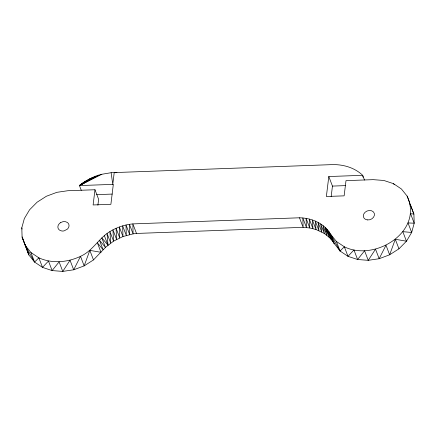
<?xml version="1.0" encoding="UTF-8"?>
<svg xmlns="http://www.w3.org/2000/svg" width="436" height="436" viewBox="0 0 436 436"><rect width="100%" height="100%" fill="white"/><g stroke="black" fill="none" stroke-linecap="round" stroke-linejoin="round"><path stroke-width="0.65" d="M364.507 180.084L362.681 175.31L328.804 176.542L326.368 196.494L344.135 195.851L345.999 180.64L373.211 179.654L383.844 180.466L393.457 183.649L401.403 188.979L407.126 196.096L413.895 214.071L414.2 223.221L411.666 232.475L406.461 241.206L398.951 248.82L389.637 254.788L379.162 258.717L368.235 260.325L357.596 259.513L347.983 256.335L340.042 251L331.017 239.239L329.011 237.151L324.362 233.5L316.013 229.516L309.751 227.963L303.118 227.336L136.501 233.451L133.078 233.876L122.968 236.535L113.573 241.13L105.452 247.392L93.478 259.916L84.159 265.884L73.684 269.797L62.751 271.405L52.118 270.582L42.51 267.393L34.575 262.058L28.852 254.935L25.206 245.386L22.094 236.961L21.8 227.805L24.345 218.55L29.555 209.82L37.071 202.217L46.39 196.249L56.871 192.331L67.798 190.728L94.977 189.747L93.113 204.958L110.886 204.31L113.327 184.363L79.45 185.573L81.276 190.347M97.893 205.247L98.623 199.301L94.977 189.747M331.153 196.729L332.45 186.09L328.804 176.542M136.501 233.451L132.855 223.902L133.078 233.876L129.432 224.327L129.666 234.535L126.02 224.987L126.293 235.424L122.647 225.87L122.968 236.535L119.322 226.987L119.731 237.86L116.085 228.311L116.592 239.397L112.946 229.848L113.573 241.13L109.927 231.581L110.7 243.054L107.054 233.5L107.986 245.141L101.806 237.843L105.452 247.392L99.473 240.241L103.119 249.79L97.353 242.759L100.999 252.308L89.832 250.368L84.159 265.884L80.513 256.33C92.699 250.962 98.705 238.214 109.927 231.581C116.853 227.32 124.756 224.654 132.855 223.902L299.472 217.787C311.636 217.962 324.449 223.434 330.668 234.334L340.042 251L344.336 246.787C374.638 262.02 423.792 231.587 407.126 196.096M409.954 204.631L410.777 205.645L410.249 204.522L413.895 214.071L410.554 213.673L414.2 223.221L408.02 222.927L411.666 232.475L402.815 231.658L406.461 241.206L395.305 239.271L389.637 254.788L385.991 245.239L379.162 258.717L375.516 249.169L368.235 260.325L364.589 250.776L357.596 259.513L353.95 249.964L347.983 256.335L344.336 246.787L336.396 241.451L330.668 234.334L334.314 243.882L329.142 231.941L332.788 241.49L327.371 229.69L331.017 239.239L325.365 227.603L326.793 235.233L323.141 225.685L324.362 233.5L320.716 223.951L321.746 231.963L318.1 222.415L318.956 230.633L315.31 221.085L316.013 229.516L312.367 219.967L312.939 228.622L309.293 219.074L309.751 227.963L306.105 218.414L306.47 227.532L302.824 217.984L303.118 227.336L299.472 217.787M34.575 262.058L38.864 257.845C52.129 263.824 67.564 262.477 80.513 256.33L73.684 269.797L70.032 260.248L62.751 271.405L59.105 261.856L52.118 270.582L48.472 261.033L42.51 267.393L38.864 257.845L30.929 252.509L25.206 245.386L34.575 262.058L30.929 252.509M101.828 174.264C93.653 176.346 85.985 180.242 79.45 185.573L101.828 174.264L111.126 172.705L330.81 164.666C342.227 164.067 354.266 167.282 362.681 175.31L363.095 177.256M84.475 181.877L79.45 185.573L98.77 175.13M87.162 180.226L79.45 185.573L95.762 176.166M89.947 178.722L79.45 185.573L92.819 177.365M332.45 186.09L345.323 185.622M96.65 194.636L112.232 194.08M116.941 172.552L114.221 172.531L112.771 184.384L111.126 172.705M393.457 183.649L394.286 184.711M395.305 239.271L398.951 248.82M336.396 241.451L340.042 251M325.365 227.603L329.011 237.151M104.34 235.593L107.986 245.141M89.832 250.368L93.478 259.916M25.74 246.509L22.094 236.961L28.852 254.935L25.332 244.574M21.8 227.805L22.073 229.096M60.653 222.578L59.498 223.466A5.717 4.589 -20.9 0 0 58.62 229.243L59.509 230.104L61.318 230.851A4.338 3.483 -20.9 0 0 64.206 230.808L67.406 229.118A5.717 4.589 -20.9 0 0 68.283 223.341L67.395 222.48L65.585 221.733A4.338 3.483 -20.9 0 0 62.697 221.771L60.653 222.578M367.286 219.913A5.717 4.589 -20.9 0 0 374.333 213.466A5.717 4.589 -20.9 0 0 365.074 212.272A5.717 4.589 -20.9 0 0 367.286 219.913"/></g></svg>
